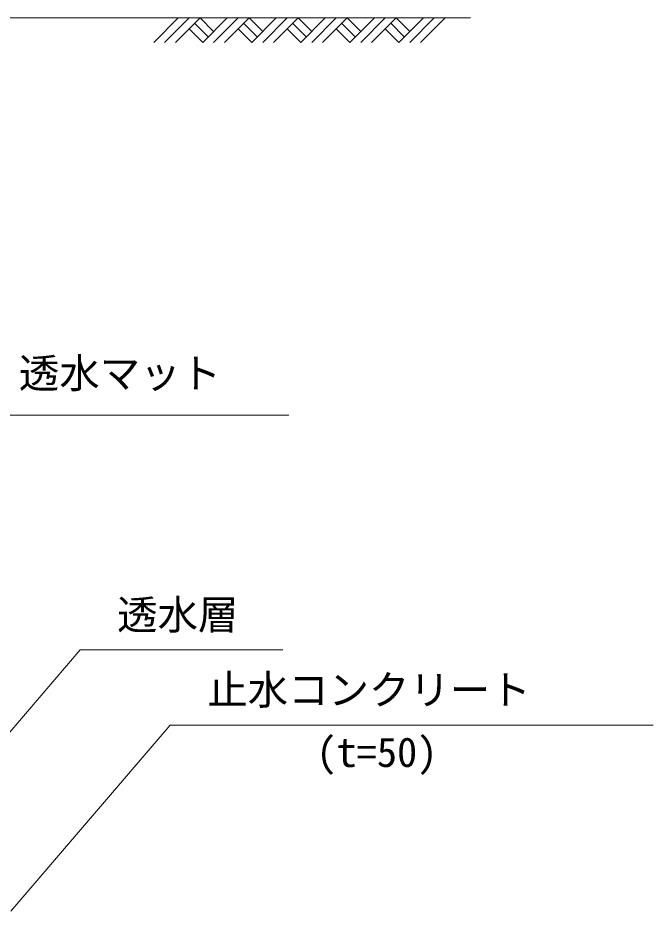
# Model space of a CAD drawing. Units: millimetres, scale not verified. Extents: x 0 to 252300, y 59400 to 118800.
# Drawn here: x 194744 to 200242, y 91625 to 99356 of the extents above; entities that cross this region are included whole.
import ezdxf
from ezdxf.enums import TextEntityAlignment as Align

# ---------------------------------------------------------------- set-up
doc = ezdxf.new("R2010")
doc.units = ezdxf.units.MM
doc.header["$LTSCALE"] = 300
for name, color, linetype, lineweight in [('D-DCR', 7, 'Continuous', 18), ('D-STR', 1, 'Continuous', 18), ('D-STR-HTXT', 7, 'Continuous', 18)]:
    doc.layers.add(name, color=color, linetype=linetype, lineweight=lineweight)
doc.styles.add('ＭＳ ゴシック', font='')
doc.styles.get('ＭＳ ゴシック').set_extended_font_data('MS Gothic')

msp = doc.modelspace()

# ---------------------------------------------------------------- linework, layer by layer
at = {"layer": 'D-DCR'}
for p, q in [((195919.8, 99144), (196132, 99356.1)), ((196014.1, 99144), (196226.2, 99356.1)), ((196108.4, 99144), (196320.5, 99356.1)), ((196320.5, 99356.1), (196438.4, 99238.3)), ((196344.1, 99144), (196556.2, 99356.1)), ((196438.4, 99144), (196650.5, 99356.1)), ((196532.7, 99144), (196744.8, 99356.1)), ((196744.8, 99356.1), (196862.6, 99238.3)), ((196768.4, 99144), (196980.5, 99356.1)), ((196862.6, 99144), (197074.8, 99356.1)), ((196956.9, 99144), (197169.1, 99356.1)), ((197169.1, 99356.1), (197286.9, 99238.3)), ((197192.6, 99144), (197404.8, 99356.1)), ((197286.9, 99144), (197499, 99356.1)), ((197381.2, 99144), (197593.3, 99356.1)), ((197593.3, 99356.1), (197711.2, 99238.3)), ((197616.9, 99144), (197829, 99356.1)), ((197711.2, 99144), (197923.3, 99356.1)), ((197805.5, 99144), (198017.6, 99356.1)), ((198017.6, 99356.1), (198135.4, 99238.3)), ((198041.2, 99144), (198253.3, 99356.1)), ((198135.4, 99144), (198347.6, 99356.1)), ((198229.7, 99144), (198441.8, 99356.1)), ((196273.4, 99309), (196391.2, 99191.2)), ((196697.7, 99309), (196815.5, 99191.2)), ((197121.9, 99309), (197239.8, 99191.2)), ((197546.2, 99309), (197664, 99191.2)), ((197970.4, 99309), (198088.3, 99191.2)), ((196226.2, 99261.9), (196344.1, 99144)), ((196650.5, 99261.9), (196768.4, 99144)), ((197074.8, 99261.9), (197192.6, 99144)), ((197499, 99261.9), (197616.9, 99144)), ((197923.3, 99261.9), (198041.2, 99144))]:
    msp.add_line(p, q, dxfattribs=at)
at = {"layer": 'D-STR'}
msp.add_line((193320.1, 99356.1), (198660.1, 99356.1), dxfattribs=at)
at = {"layer": 'D-STR-HTXT'}
for p, q in [((193523.8, 95918.1), (197089.9, 95918.1)), ((194070.3, 92470.6), (195282.5, 93885)), ((195282.5, 93885), (197036.8, 93885)), ((194682.1, 91624.7), (196062.6, 93235.4)), ((196062.6, 93235.4), (200242, 93235.4))]:
    msp.add_line(p, q, dxfattribs=at)

# ---------------------------------------------------------------- texts
at = {"layer": 'D-STR-HTXT', "color": 1, "style": 'ＭＳ ゴシック'}
for s, p in [('透水マット', (194752.2, 96075.3)), ('透水層', (195602.5, 93985)), ('止水コンクリート', (196382.6, 93335.4)), ('(t=50)', (197327.3, 92795.3))]:
    msp.add_text(s, height=256.6, dxfattribs=at).set_placement(p, align=Align.BOTTOM_LEFT)

doc.saveas('drawing.dxf')
